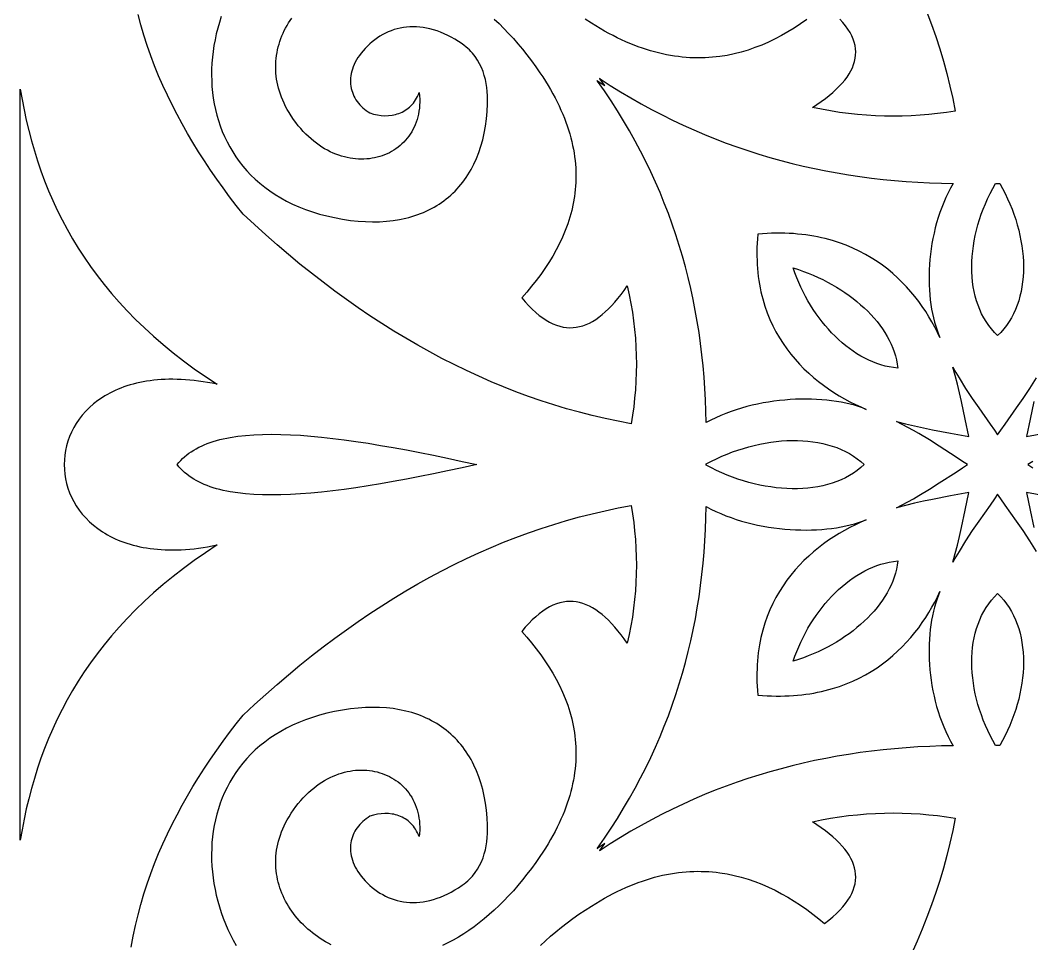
# Model space of a CAD drawing. Extents: x -375 to 375, y -1025 to 1025.
# Drawn here: x -275 to -212.9, y -839.1 to -782.4 of the extents above; entities that cross this region are included whole.
import ezdxf

# ---------------------------------------------------------------- set-up
doc = ezdxf.new("R2010")
doc.units = 0
doc.layers.add('LAYER_1', color=18, linetype='CONTINUOUS')

msp = doc.modelspace()

# ---------------------------------------------------------------- linework, layer by layer
at = {"layer": 'LAYER_1'}
for points in [[(-245.905, -782.329), (-245.605, -782.613), (-245.309, -782.907), (-245.017, -783.212), (-244.73, -783.527), (-244.446, -783.853), (-244.167, -784.189), (-243.893, -784.535), (-243.623, -784.89), (-243.358, -785.255), (-243.098, -785.628), (-242.924, -785.888), (-242.758, -786.146), (-242.6, -786.403), (-242.449, -786.659), (-242.306, -786.913), (-242.17, -787.166), (-242.041, -787.417), (-241.92, -787.666), (-241.806, -787.915), (-241.699, -788.161), (-241.599, -788.407), (-241.506, -788.651), (-241.419, -788.893), (-241.34, -789.134), (-241.267, -789.374), (-241.201, -789.612), (-241.142, -789.849), (-241.089, -790.084), (-241.042, -790.318), (-241.002, -790.55), (-240.967, -790.781), (-240.939, -791.011), (-240.917, -791.239), (-240.901, -791.466), (-240.891, -791.692), (-240.887, -791.916), (-240.888, -792.139), (-240.895, -792.36), (-240.908, -792.58), (-240.926, -792.799), (-240.949, -793.016), (-240.978, -793.232), (-241.051, -793.659), (-241.144, -794.081), (-241.257, -794.498), (-241.389, -794.91), (-241.54, -795.316), (-241.708, -795.716), (-241.892, -796.112), (-242.094, -796.502), (-242.311, -796.887), (-242.543, -797.267), (-242.789, -797.641), (-243.049, -798.011), (-243.322, -798.375), (-243.608, -798.734), (-243.906, -799.089), (-244.214, -799.438), (-243.997, -799.694), (-243.781, -799.931), (-243.566, -800.147), (-243.352, -800.344), (-243.139, -800.522), (-242.927, -800.68), (-242.716, -800.82), (-242.507, -800.94), (-242.298, -801.042), (-242.09, -801.125), (-241.883, -801.19), (-241.678, -801.238), (-241.473, -801.267), (-241.269, -801.279), (-241.066, -801.273), (-240.864, -801.25), (-240.663, -801.211), (-240.462, -801.154), (-240.263, -801.081), (-240.064, -800.991), (-239.866, -800.886), (-239.669, -800.764), (-239.473, -800.627), (-239.277, -800.474), (-239.083, -800.306), (-238.889, -800.122), (-238.696, -799.924), (-238.503, -799.711), (-238.311, -799.483), (-238.12, -799.241), (-237.93, -798.985), (-237.74, -798.715), (-237.619, -799.253), (-237.512, -799.789), (-237.421, -800.324), (-237.345, -800.857), (-237.283, -801.39), (-237.235, -801.921), (-237.201, -802.451), (-237.181, -802.98), (-237.175, -803.508), (-237.182, -804.034), (-237.203, -804.559), (-237.237, -805.083), (-237.283, -805.606), (-237.342, -806.128), (-237.414, -806.648), (-237.498, -807.167), (-238.299, -807.017), (-239.096, -806.85), (-239.889, -806.666), (-240.678, -806.465), (-241.463, -806.247), (-242.245, -806.012), (-243.023, -805.761), (-243.797, -805.494), (-244.567, -805.209), (-245.334, -804.909), (-246.097, -804.592), (-246.856, -804.259), (-247.612, -803.91), (-248.365, -803.544), (-249.113, -803.163), (-249.859, -802.765), (-250.6, -802.352), (-251.338, -801.923), (-252.073, -801.479), (-252.804, -801.019), (-253.532, -800.543), (-254.257, -800.052), (-254.978, -799.545), (-255.695, -799.024), (-256.41, -798.487), (-257.121, -797.935), (-257.829, -797.368), (-258.533, -796.786), (-259.235, -796.189), (-259.933, -795.577), (-260.627, -794.951), (-261.319, -794.31), (-261.737, -793.776), (-262.146, -793.237), (-262.547, -792.695), (-262.937, -792.149), (-263.318, -791.598), (-263.689, -791.042), (-264.049, -790.482), (-264.398, -789.917), (-264.735, -789.347), (-265.061, -788.771), (-265.375, -788.19), (-265.676, -787.603), (-265.965, -787.011), (-266.24, -786.413), (-266.502, -785.808), (-266.749, -785.198), (-266.983, -784.581), (-267.201, -783.957), (-267.404, -783.327), (-267.592, -782.689), (-267.764, -782.045)], [(-262.66, -782.185), (-262.773, -782.535), (-262.874, -782.889), (-262.964, -783.244), (-263.042, -783.602), (-263.108, -783.961), (-263.162, -784.32), (-263.204, -784.68), (-263.233, -785.041), (-263.251, -785.401), (-263.256, -785.76), (-263.248, -786.118), (-263.228, -786.475), (-263.194, -786.83), (-263.148, -787.182), (-263.089, -787.532), (-263.017, -787.878), (-262.932, -788.221), (-262.833, -788.56), (-262.721, -788.895), (-262.595, -789.224), (-262.456, -789.549), (-262.303, -789.867), (-262.136, -790.18), (-261.955, -790.486), (-261.76, -790.785), (-261.551, -791.077), (-261.327, -791.362), (-261.089, -791.638), (-260.836, -791.905), (-260.569, -792.164), (-260.287, -792.413), (-259.99, -792.652), (-259.678, -792.882), (-259.351, -793.1), (-259.008, -793.308), (-258.651, -793.504), (-258.278, -793.688), (-257.889, -793.86), (-257.485, -794.02), (-257.065, -794.166), (-256.629, -794.298), (-256.177, -794.417), (-255.709, -794.522), (-255.225, -794.611), (-254.725, -794.686), (-254.263, -794.736), (-253.812, -794.767), (-253.371, -794.779), (-252.941, -794.772), (-252.521, -794.745), (-252.113, -794.7), (-251.716, -794.636), (-251.331, -794.554), (-251.143, -794.506), (-250.958, -794.454), (-250.776, -794.397), (-250.598, -794.336), (-250.422, -794.27), (-250.249, -794.2), (-250.08, -794.125), (-249.914, -794.046), (-249.751, -793.962), (-249.592, -793.875), (-249.436, -793.782), (-249.283, -793.686), (-249.134, -793.585), (-248.988, -793.48), (-248.846, -793.371), (-248.707, -793.258), (-248.571, -793.14), (-248.439, -793.018), (-248.311, -792.892), (-248.187, -792.762), (-248.066, -792.628), (-247.949, -792.49), (-247.835, -792.348), (-247.726, -792.201), (-247.62, -792.051), (-247.518, -791.897), (-247.42, -791.738), (-247.326, -791.576), (-247.235, -791.41), (-247.149, -791.24), (-246.989, -790.888), (-246.845, -790.522), (-246.717, -790.139), (-246.607, -789.743), (-246.513, -789.331), (-246.437, -788.904), (-246.379, -788.464), (-246.338, -788.009), (-246.316, -787.54), (-246.312, -787.29), (-246.317, -787.038), (-246.332, -786.786), (-246.358, -786.533), (-246.396, -786.282), (-246.448, -786.033), (-246.513, -785.787), (-246.592, -785.545), (-246.688, -785.307), (-246.8, -785.076), (-246.929, -784.851), (-247.077, -784.634), (-247.243, -784.425), (-247.334, -784.324), (-247.43, -784.226), (-247.532, -784.13), (-247.639, -784.037), (-247.751, -783.946), (-247.869, -783.859), (-248.092, -783.709), (-248.315, -783.571), (-248.538, -783.445), (-248.759, -783.331), (-248.979, -783.229), (-249.198, -783.138), (-249.415, -783.058), (-249.631, -782.99), (-249.846, -782.933), (-250.058, -782.886), (-250.268, -782.851), (-250.476, -782.825), (-250.682, -782.811), (-250.885, -782.806), (-251.086, -782.811), (-251.284, -782.827), (-251.479, -782.852), (-251.671, -782.886), (-251.86, -782.93), (-252.045, -782.983), (-252.227, -783.046), (-252.405, -783.117), (-252.58, -783.197), (-252.75, -783.285), (-252.916, -783.382), (-253.078, -783.487), (-253.236, -783.6), (-253.389, -783.721), (-253.537, -783.85), (-253.681, -783.986), (-253.819, -784.13), (-253.953, -784.28), (-254.067, -784.42), (-254.172, -784.561), (-254.268, -784.701), (-254.353, -784.841), (-254.43, -784.982), (-254.498, -785.121), (-254.556, -785.26), (-254.606, -785.399), (-254.647, -785.536), (-254.679, -785.673), (-254.703, -785.808), (-254.719, -785.942), (-254.727, -786.075), (-254.727, -786.205), (-254.719, -786.334), (-254.703, -786.461), (-254.68, -786.586), (-254.649, -786.709), (-254.612, -786.829), (-254.567, -786.946), (-254.515, -787.061), (-254.457, -787.173), (-254.392, -787.281), (-254.32, -787.387), (-254.242, -787.488), (-254.158, -787.587), (-254.068, -787.681), (-253.972, -787.772), (-253.871, -787.859), (-253.763, -787.941), (-253.651, -788.019), (-253.533, -788.093), (-253.305, -788.163), (-253.076, -788.216), (-252.847, -788.249), (-252.62, -788.263), (-252.396, -788.258), (-252.176, -788.234), (-252.068, -788.214), (-251.962, -788.189), (-251.857, -788.159), (-251.755, -788.124), (-251.654, -788.084), (-251.555, -788.039), (-251.459, -787.988), (-251.366, -787.932), (-251.275, -787.871), (-251.187, -787.805), (-251.102, -787.734), (-251.021, -787.657), (-250.943, -787.574), (-250.868, -787.487), (-250.797, -787.393), (-250.73, -787.295), (-250.667, -787.19), (-250.608, -787.08), (-250.553, -786.965), (-250.503, -786.844), (-250.486, -787.045), (-250.476, -787.242), (-250.476, -787.435), (-250.483, -787.623), (-250.499, -787.808), (-250.523, -787.987), (-250.554, -788.163), (-250.593, -788.334), (-250.639, -788.5), (-250.692, -788.661), (-250.752, -788.818), (-250.819, -788.97), (-250.892, -789.117), (-250.971, -789.258), (-251.057, -789.395), (-251.148, -789.526), (-251.245, -789.652), (-251.348, -789.773), (-251.456, -789.888), (-251.568, -789.998), (-251.686, -790.102), (-251.809, -790.2), (-251.935, -790.293), (-252.067, -790.379), (-252.202, -790.46), (-252.341, -790.534), (-252.484, -790.603), (-252.63, -790.665), (-252.779, -790.721), (-252.932, -790.77), (-253.087, -790.814), (-253.245, -790.85), (-253.405, -790.88), (-253.568, -790.903), (-253.733, -790.919), (-253.9, -790.929), (-254.068, -790.931), (-254.238, -790.927), (-254.409, -790.915), (-254.581, -790.896), (-254.753, -790.87), (-254.927, -790.837), (-255.101, -790.796), (-255.275, -790.747), (-255.449, -790.691), (-255.623, -790.627), (-255.797, -790.555), (-255.97, -790.476), (-256.143, -790.388), (-256.314, -790.292), (-256.484, -790.189), (-256.653, -790.077), (-256.821, -789.957), (-256.986, -789.828), (-257.15, -789.691), (-257.311, -789.545), (-257.47, -789.391), (-257.627, -789.228), (-257.78, -789.057), (-257.931, -788.876), (-258.078, -788.686), (-258.223, -788.488), (-258.363, -788.28), (-258.5, -788.063), (-258.608, -787.877), (-258.708, -787.691), (-258.799, -787.504), (-258.883, -787.318), (-258.959, -787.131), (-259.028, -786.944), (-259.089, -786.758), (-259.143, -786.571), (-259.189, -786.386), (-259.227, -786.2), (-259.259, -786.015), (-259.284, -785.831), (-259.301, -785.647), (-259.312, -785.464), (-259.316, -785.282), (-259.313, -785.101), (-259.304, -784.921), (-259.288, -784.743), (-259.266, -784.565), (-259.237, -784.389), (-259.202, -784.215), (-259.161, -784.042), (-259.114, -783.87), (-259.061, -783.701), (-259.002, -783.533), (-258.938, -783.367), (-258.868, -783.203), (-258.792, -783.042), (-258.711, -782.882), (-258.624, -782.725), (-258.533, -782.57), (-258.436, -782.418), (-258.334, -782.268)], [(-226.723, -782.368), (-227.101, -782.632), (-227.484, -782.882), (-227.872, -783.12), (-228.266, -783.344), (-228.665, -783.553), (-229.07, -783.747), (-229.48, -783.925), (-229.896, -784.087), (-230.317, -784.232), (-230.743, -784.36), (-231.176, -784.469), (-231.613, -784.559), (-232.057, -784.629), (-232.281, -784.657), (-232.506, -784.679), (-232.733, -784.697), (-232.961, -784.709), (-233.19, -784.716), (-233.421, -784.717), (-233.654, -784.713), (-233.888, -784.703), (-234.123, -784.687), (-234.36, -784.666), (-234.598, -784.639), (-234.837, -784.606), (-235.079, -784.567), (-235.321, -784.522), (-235.565, -784.471), (-235.811, -784.414), (-236.058, -784.35), (-236.306, -784.28), (-236.556, -784.203), (-236.807, -784.12), (-237.06, -784.03), (-237.315, -783.934), (-237.571, -783.831), (-237.828, -783.721), (-238.087, -783.604), (-238.347, -783.48), (-238.609, -783.349), (-238.873, -783.21), (-239.138, -783.065), (-239.404, -782.912), (-239.672, -782.752), (-239.942, -782.584), (-240.329, -782.333)], [(-219.34, -781.911), (-219.063, -782.657), (-218.802, -783.407), (-218.559, -784.161), (-218.333, -784.918), (-218.125, -785.679), (-217.934, -786.444), (-217.761, -787.212), (-217.605, -787.984), (-218.143, -788.065), (-218.683, -788.134), (-219.224, -788.192), (-219.766, -788.237), (-220.309, -788.269), (-220.854, -788.289), (-221.399, -788.296), (-221.947, -788.29), (-222.495, -788.271), (-223.045, -788.239), (-223.596, -788.192), (-224.148, -788.133), (-224.702, -788.059), (-225.256, -787.971), (-225.813, -787.868), (-226.37, -787.751), (-226.09, -787.568), (-225.824, -787.384), (-225.573, -787.2), (-225.337, -787.015), (-225.116, -786.83), (-224.911, -786.643), (-224.721, -786.456), (-224.546, -786.269), (-224.388, -786.08), (-224.245, -785.891), (-224.119, -785.701), (-224.009, -785.51), (-223.917, -785.319), (-223.841, -785.126), (-223.782, -784.933), (-223.741, -784.739), (-223.717, -784.544), (-223.711, -784.349), (-223.724, -784.152), (-223.754, -783.954), (-223.803, -783.756), (-223.871, -783.557), (-223.957, -783.356), (-224.063, -783.155), (-224.188, -782.953), (-224.332, -782.75), (-224.496, -782.545), (-224.681, -782.34)], [(-212.624, -815.003), (-213.03, -814.353), (-213.438, -813.733), (-213.834, -813.153), (-214.531, -812.167), (-214.801, -811.786), (-214.999, -811.495), (-215.197, -811.786), (-215.467, -812.167), (-216.164, -813.153), (-216.559, -813.733), (-216.967, -814.353), (-217.371, -815.003), (-217.568, -815.334), (-217.757, -815.669), (-217.607, -815.144), (-217.468, -814.616), (-217.339, -814.084), (-217.217, -813.549), (-216.991, -812.473), (-216.775, -811.393), (-217.886, -811.596), (-218.997, -811.812), (-219.551, -811.928), (-220.103, -812.053), (-220.654, -812.187), (-221.202, -812.333), (-220.853, -812.152), (-220.507, -811.965), (-220.165, -811.773), (-219.83, -811.578), (-219.184, -811.187), (-218.58, -810.806), (-217.554, -810.134), (-217.157, -809.871), (-216.853, -809.678), (-217.157, -809.483), (-217.554, -809.22), (-218.58, -808.548), (-219.184, -808.168), (-219.83, -807.778), (-220.165, -807.584), (-220.507, -807.393), (-220.853, -807.207), (-221.202, -807.027), (-220.654, -807.17), (-220.103, -807.303), (-219.551, -807.426), (-218.997, -807.542), (-217.886, -807.756), (-216.775, -807.957), (-216.991, -806.88), (-217.217, -805.806), (-217.339, -805.272), (-217.468, -804.741), (-217.607, -804.213), (-217.757, -803.689), (-217.568, -804.022), (-217.371, -804.353), (-216.967, -805.002), (-216.559, -805.622), (-216.164, -806.201), (-215.467, -807.187), (-215.197, -807.569), (-214.999, -807.86), (-214.801, -807.569), (-214.531, -807.187), (-213.834, -806.201), (-213.438, -805.622), (-213.03, -805.002), (-212.624, -804.353)], [(-212.783, -805.806), (-213.011, -806.88), (-213.228, -807.957), (-212.114, -807.756)], [(-212.843, -809.483), (-213.149, -809.678), (-212.843, -809.871)], [(-212.114, -811.596), (-213.228, -811.393), (-213.011, -812.473), (-212.783, -813.549)], [(-268.181, -839.291), (-268.059, -838.624), (-267.92, -837.965), (-267.764, -837.313), (-267.592, -836.669), (-267.404, -836.031), (-267.201, -835.401), (-266.983, -834.777), (-266.749, -834.16), (-266.502, -833.549), (-266.24, -832.945), (-265.965, -832.347), (-265.676, -831.754), (-265.375, -831.168), (-265.061, -830.587), (-264.735, -830.011), (-264.398, -829.441), (-264.049, -828.876), (-263.689, -828.315), (-263.318, -827.76), (-262.937, -827.209), (-262.547, -826.662), (-262.146, -826.12), (-261.737, -825.582), (-261.319, -825.048), (-260.627, -824.407), (-259.933, -823.781), (-259.235, -823.169), (-258.533, -822.572), (-257.829, -821.99), (-257.121, -821.423), (-256.41, -820.871), (-255.695, -820.334), (-254.978, -819.813), (-254.257, -819.306), (-253.532, -818.815), (-252.804, -818.339), (-252.073, -817.879), (-251.338, -817.435), (-250.6, -817.006), (-249.859, -816.593), (-249.113, -816.195), (-248.365, -815.814), (-247.612, -815.449), (-246.856, -815.099), (-246.097, -814.766), (-245.334, -814.449), (-244.567, -814.149), (-243.797, -813.864), (-243.023, -813.597), (-242.245, -813.346), (-241.463, -813.111), (-240.678, -812.894), (-239.889, -812.693), (-239.096, -812.509), (-238.299, -812.342), (-237.498, -812.192), (-237.414, -812.71), (-237.342, -813.231), (-237.283, -813.752), (-237.237, -814.275), (-237.203, -814.798), (-237.182, -815.324), (-237.175, -815.85), (-237.181, -816.378), (-237.201, -816.906), (-237.235, -817.436), (-237.283, -817.968), (-237.345, -818.5), (-237.421, -819.034), (-237.512, -819.569), (-237.619, -820.105), (-237.74, -820.643), (-237.93, -820.373), (-238.12, -820.117), (-238.311, -819.875), (-238.503, -819.647), (-238.696, -819.434), (-238.889, -819.236), (-239.083, -819.052), (-239.277, -818.884), (-239.473, -818.731), (-239.669, -818.594), (-239.866, -818.472), (-240.064, -818.367), (-240.263, -818.277), (-240.462, -818.204), (-240.663, -818.148), (-240.864, -818.108), (-241.066, -818.085), (-241.269, -818.079), (-241.473, -818.091), (-241.678, -818.121), (-241.883, -818.168), (-242.09, -818.233), (-242.298, -818.316), (-242.507, -818.418), (-242.716, -818.539), (-242.927, -818.678), (-243.139, -818.836), (-243.352, -819.014), (-243.566, -819.211), (-243.781, -819.427), (-243.997, -819.664), (-244.214, -819.92), (-243.906, -820.27), (-243.608, -820.624), (-243.322, -820.983), (-243.049, -821.347), (-242.789, -821.717), (-242.543, -822.091), (-242.311, -822.471), (-242.094, -822.856), (-241.892, -823.246), (-241.708, -823.642), (-241.54, -824.043), (-241.389, -824.449), (-241.257, -824.86), (-241.144, -825.277), (-241.051, -825.699), (-240.978, -826.127), (-240.949, -826.342), (-240.926, -826.56), (-240.908, -826.778), (-240.895, -826.998), (-240.888, -827.22), (-240.887, -827.442), (-240.891, -827.666), (-240.901, -827.892), (-240.917, -828.119), (-240.939, -828.347), (-240.967, -828.577), (-241.002, -828.808), (-241.042, -829.04), (-241.089, -829.274), (-241.142, -829.51), (-241.201, -829.746), (-241.267, -829.984), (-241.34, -830.224), (-241.419, -830.465), (-241.506, -830.707), (-241.599, -830.951), (-241.699, -831.197), (-241.806, -831.443), (-241.92, -831.692), (-242.041, -831.941), (-242.17, -832.192), (-242.306, -832.445), (-242.449, -832.699), (-242.6, -832.954), (-242.758, -833.211), (-242.924, -833.47), (-243.098, -833.73), (-243.358, -834.103), (-243.623, -834.468), (-243.893, -834.823), (-244.167, -835.168), (-244.446, -835.504), (-244.73, -835.83), (-245.017, -836.146), (-245.309, -836.451), (-245.605, -836.745), (-245.905, -837.028), (-246.209, -837.3), (-246.516, -837.56), (-246.826, -837.809), (-247.14, -838.045), (-247.457, -838.269), (-247.777, -838.48), (-248.1, -838.679), (-248.425, -838.864), (-248.753, -839.036), (-249.083, -839.194)], [(-255.917, -839.147), (-256.09, -839.056), (-256.26, -838.96), (-256.427, -838.861), (-256.59, -838.757), (-256.749, -838.65), (-256.904, -838.538), (-257.056, -838.423), (-257.203, -838.305), (-257.346, -838.183), (-257.486, -838.057), (-257.62, -837.928), (-257.751, -837.796), (-257.877, -837.661), (-257.998, -837.522), (-258.115, -837.381), (-258.227, -837.237), (-258.334, -837.09), (-258.436, -836.94), (-258.533, -836.788), (-258.624, -836.633), (-258.711, -836.476), (-258.792, -836.316), (-258.868, -836.155), (-258.938, -835.991), (-259.002, -835.825), (-259.061, -835.657), (-259.114, -835.488), (-259.161, -835.316), (-259.202, -835.143), (-259.237, -834.969), (-259.266, -834.793), (-259.288, -834.615), (-259.304, -834.436), (-259.313, -834.257), (-259.316, -834.076), (-259.312, -833.894), (-259.301, -833.711), (-259.284, -833.527), (-259.259, -833.343), (-259.227, -833.158), (-259.189, -832.972), (-259.143, -832.786), (-259.089, -832.6), (-259.028, -832.414), (-258.959, -832.227), (-258.883, -832.04), (-258.799, -831.853), (-258.708, -831.667), (-258.608, -831.481), (-258.5, -831.295), (-258.363, -831.078), (-258.223, -830.87), (-258.078, -830.671), (-257.931, -830.482), (-257.78, -830.301), (-257.627, -830.13), (-257.47, -829.967), (-257.311, -829.812), (-257.15, -829.667), (-256.986, -829.53), (-256.821, -829.401), (-256.653, -829.281), (-256.484, -829.169), (-256.314, -829.065), (-256.143, -828.97), (-255.97, -828.882), (-255.797, -828.803), (-255.623, -828.731), (-255.449, -828.667), (-255.275, -828.611), (-255.101, -828.562), (-254.927, -828.521), (-254.753, -828.488), (-254.581, -828.462), (-254.409, -828.443), (-254.238, -828.431), (-254.068, -828.426), (-253.9, -828.429), (-253.733, -828.438), (-253.568, -828.455), (-253.405, -828.478), (-253.245, -828.508), (-253.087, -828.544), (-252.932, -828.587), (-252.779, -828.637), (-252.63, -828.693), (-252.484, -828.755), (-252.341, -828.824), (-252.202, -828.898), (-252.067, -828.979), (-251.935, -829.065), (-251.809, -829.158), (-251.686, -829.256), (-251.568, -829.36), (-251.456, -829.47), (-251.348, -829.585), (-251.245, -829.706), (-251.148, -829.832), (-251.057, -829.963), (-250.971, -830.1), (-250.892, -830.241), (-250.819, -830.388), (-250.752, -830.54), (-250.692, -830.697), (-250.639, -830.858), (-250.593, -831.024), (-250.554, -831.195), (-250.523, -831.371), (-250.499, -831.551), (-250.483, -831.735), (-250.476, -831.924), (-250.476, -832.116), (-250.486, -832.313), (-250.503, -832.514), (-250.553, -832.393), (-250.608, -832.278), (-250.667, -832.168), (-250.73, -832.064), (-250.797, -831.965), (-250.868, -831.872), (-250.943, -831.784), (-251.021, -831.702), (-251.102, -831.625), (-251.187, -831.553), (-251.275, -831.487), (-251.366, -831.426), (-251.459, -831.37), (-251.555, -831.32), (-251.654, -831.274), (-251.755, -831.234), (-251.857, -831.199), (-251.962, -831.169), (-252.068, -831.144), (-252.176, -831.125), (-252.396, -831.1), (-252.62, -831.095), (-252.847, -831.109), (-253.076, -831.143), (-253.305, -831.195), (-253.533, -831.266), (-253.651, -831.339), (-253.763, -831.417), (-253.871, -831.5), (-253.972, -831.586), (-254.068, -831.677), (-254.158, -831.771), (-254.242, -831.87), (-254.32, -831.972), (-254.392, -832.077), (-254.457, -832.186), (-254.515, -832.297), (-254.567, -832.412), (-254.612, -832.529), (-254.649, -832.649), (-254.68, -832.772), (-254.703, -832.897), (-254.719, -833.024), (-254.727, -833.153), (-254.727, -833.283), (-254.719, -833.416), (-254.703, -833.55), (-254.679, -833.685), (-254.647, -833.822), (-254.606, -833.959), (-254.556, -834.098), (-254.498, -834.237), (-254.43, -834.377), (-254.353, -834.517), (-254.268, -834.657), (-254.172, -834.797), (-254.067, -834.938), (-253.953, -835.078), (-253.819, -835.229), (-253.681, -835.372), (-253.537, -835.509), (-253.389, -835.637), (-253.236, -835.758), (-253.078, -835.872), (-252.916, -835.977), (-252.75, -836.073), (-252.58, -836.162), (-252.405, -836.242), (-252.227, -836.313), (-252.045, -836.375), (-251.86, -836.428), (-251.671, -836.472), (-251.479, -836.507), (-251.284, -836.532), (-251.086, -836.547), (-250.885, -836.552), (-250.682, -836.548), (-250.476, -836.533), (-250.268, -836.508), (-250.058, -836.472), (-249.846, -836.426), (-249.631, -836.368), (-249.415, -836.3), (-249.198, -836.221), (-248.979, -836.13), (-248.759, -836.027), (-248.538, -835.913), (-248.315, -835.787), (-248.092, -835.649), (-247.869, -835.499), (-247.751, -835.412), (-247.639, -835.322), (-247.532, -835.228), (-247.43, -835.133), (-247.334, -835.034), (-247.243, -834.933), (-247.077, -834.724), (-246.929, -834.507), (-246.8, -834.282), (-246.688, -834.051), (-246.592, -833.813), (-246.513, -833.571), (-246.448, -833.325), (-246.396, -833.076), (-246.358, -832.825), (-246.332, -832.573), (-246.317, -832.32), (-246.312, -832.068), (-246.316, -831.818), (-246.338, -831.349), (-246.379, -830.894), (-246.437, -830.454), (-246.513, -830.027), (-246.607, -829.616), (-246.717, -829.219), (-246.845, -828.837), (-246.989, -828.47), (-247.149, -828.118), (-247.235, -827.948), (-247.326, -827.782), (-247.42, -827.62), (-247.518, -827.462), (-247.62, -827.307), (-247.726, -827.157), (-247.835, -827.011), (-247.949, -826.868), (-248.066, -826.73), (-248.187, -826.596), (-248.311, -826.466), (-248.439, -826.34), (-248.571, -826.218), (-248.707, -826.101), (-248.846, -825.987), (-248.988, -825.878), (-249.134, -825.773), (-249.283, -825.672), (-249.436, -825.576), (-249.592, -825.484), (-249.751, -825.396), (-249.914, -825.312), (-250.08, -825.233), (-250.249, -825.158), (-250.422, -825.088), (-250.598, -825.022), (-250.776, -824.961), (-250.958, -824.904), (-251.143, -824.852), (-251.331, -824.804), (-251.716, -824.722), (-252.113, -824.658), (-252.521, -824.613), (-252.941, -824.587), (-253.371, -824.579), (-253.812, -824.591), (-254.263, -824.622), (-254.725, -824.672), (-255.225, -824.747), (-255.709, -824.837), (-256.177, -824.941), (-256.629, -825.06), (-257.065, -825.192), (-257.485, -825.339), (-257.889, -825.498), (-258.278, -825.67), (-258.651, -825.854), (-259.008, -826.05), (-259.351, -826.258), (-259.678, -826.476), (-259.99, -826.706), (-260.287, -826.945), (-260.569, -827.194), (-260.836, -827.453), (-261.089, -827.72), (-261.327, -827.996), (-261.551, -828.281), (-261.76, -828.572), (-261.955, -828.872), (-262.136, -829.178), (-262.303, -829.491), (-262.456, -829.809), (-262.595, -830.134), (-262.721, -830.463), (-262.833, -830.798), (-262.932, -831.137), (-263.017, -831.479), (-263.089, -831.826), (-263.148, -832.176), (-263.194, -832.528), (-263.228, -832.883), (-263.248, -833.24), (-263.256, -833.598), (-263.251, -833.957), (-263.233, -834.317), (-263.204, -834.678), (-263.162, -835.038), (-263.108, -835.397), (-263.042, -835.756), (-262.964, -836.114), (-262.874, -836.469), (-262.773, -836.823), (-262.66, -837.173), (-262.535, -837.521), (-262.399, -837.865), (-262.252, -838.206), (-262.094, -838.542), (-261.925, -838.874), (-261.745, -839.2)], [(-243.069, -839.191), (-242.764, -838.906), (-242.448, -838.624), (-242.12, -838.347), (-241.782, -838.074), (-241.434, -837.805), (-241.075, -837.54), (-240.707, -837.28), (-240.329, -837.025), (-239.942, -836.774), (-239.672, -836.607), (-239.404, -836.446), (-239.138, -836.294), (-238.873, -836.148), (-238.609, -836.01), (-238.347, -835.879), (-238.087, -835.755), (-237.828, -835.638), (-237.571, -835.528), (-237.315, -835.424), (-237.06, -835.328), (-236.807, -835.238), (-236.556, -835.155), (-236.306, -835.079), (-236.058, -835.008), (-235.811, -834.945), (-235.565, -834.887), (-235.321, -834.836), (-235.079, -834.791), (-234.837, -834.752), (-234.598, -834.719), (-234.36, -834.692), (-234.123, -834.671), (-233.888, -834.655), (-233.654, -834.645), (-233.421, -834.641), (-233.19, -834.643), (-232.961, -834.649), (-232.733, -834.661), (-232.506, -834.679), (-232.281, -834.701), (-232.057, -834.729), (-231.613, -834.8), (-231.176, -834.89), (-230.743, -834.999), (-230.317, -835.126), (-229.896, -835.271), (-229.48, -835.433), (-229.07, -835.611), (-228.665, -835.805), (-228.266, -836.014), (-227.872, -836.238), (-227.484, -836.476), (-227.101, -836.727), (-226.723, -836.99), (-226.35, -837.266), (-225.983, -837.552), (-225.621, -837.85), (-225.355, -837.641), (-225.109, -837.432), (-224.885, -837.225), (-224.681, -837.018), (-224.496, -836.813), (-224.332, -836.609), (-224.188, -836.405), (-224.063, -836.203), (-223.957, -836.002), (-223.871, -835.802), (-223.803, -835.602), (-223.754, -835.404), (-223.724, -835.206), (-223.711, -835.009), (-223.717, -834.814), (-223.741, -834.619), (-223.782, -834.425), (-223.841, -834.232), (-223.917, -834.039), (-224.009, -833.848), (-224.119, -833.657), (-224.245, -833.467), (-224.388, -833.278), (-224.546, -833.089), (-224.721, -832.902), (-224.911, -832.715), (-225.116, -832.528), (-225.337, -832.343), (-225.573, -832.158), (-225.824, -831.973), (-226.09, -831.79), (-226.37, -831.607), (-225.813, -831.49), (-225.256, -831.387), (-224.702, -831.299), (-224.148, -831.226), (-223.596, -831.166), (-223.045, -831.12), (-222.495, -831.087), (-221.947, -831.068), (-221.399, -831.062), (-220.854, -831.069), (-220.309, -831.089), (-219.766, -831.121), (-219.224, -831.166), (-218.683, -831.223), (-218.143, -831.293), (-217.605, -831.374), (-217.761, -832.146), (-217.934, -832.914), (-218.125, -833.679), (-218.333, -834.44), (-218.559, -835.197), (-218.802, -835.951), (-219.063, -836.701), (-219.34, -837.447), (-219.635, -838.19), (-219.947, -838.929), (-220.275, -839.665)]]:
    msp.add_lwpolyline(points, dxfattribs=at)
for points in [[(-239.409, -785.998), (-238.783, -786.404), (-238.153, -786.795), (-237.52, -787.172), (-236.884, -787.535), (-236.244, -787.884), (-235.601, -788.219), (-234.954, -788.54), (-234.303, -788.847), (-233.65, -789.141), (-232.993, -789.421), (-232.332, -789.688), (-231.668, -789.941), (-231.001, -790.182), (-230.331, -790.409), (-229.657, -790.624), (-228.98, -790.826), (-228.3, -791.016), (-227.617, -791.193), (-226.93, -791.357), (-226.24, -791.509), (-225.547, -791.65), (-224.851, -791.778), (-224.152, -791.894), (-223.45, -791.999), (-222.745, -792.092), (-222.037, -792.173), (-221.325, -792.243), (-220.611, -792.302), (-219.894, -792.35), (-219.174, -792.387), (-218.45, -792.413), (-217.724, -792.428), (-217.886, -792.71), (-218.037, -792.998), (-218.179, -793.293), (-218.311, -793.593), (-218.434, -793.897), (-218.547, -794.206), (-218.651, -794.518), (-218.745, -794.833), (-218.831, -795.151), (-218.907, -795.471), (-218.975, -795.792), (-219.034, -796.114), (-219.084, -796.437), (-219.126, -796.759), (-219.159, -797.08), (-219.184, -797.4), (-219.201, -797.718), (-219.209, -798.034), (-219.21, -798.347), (-219.203, -798.656), (-219.188, -798.961), (-219.165, -799.261), (-219.135, -799.557), (-219.097, -799.846), (-219.052, -800.129), (-219, -800.405), (-218.941, -800.674), (-218.874, -800.935), (-218.801, -801.187), (-218.721, -801.43), (-218.634, -801.664), (-218.541, -801.887), (-218.693, -801.565), (-218.857, -801.243), (-219.032, -800.923), (-219.218, -800.604), (-219.416, -800.289), (-219.626, -799.976), (-219.848, -799.668), (-220.081, -799.365), (-220.327, -799.068), (-220.586, -798.777), (-220.857, -798.493), (-221.14, -798.217), (-221.437, -797.95), (-221.746, -797.693), (-222.069, -797.445), (-222.405, -797.209), (-222.755, -796.985), (-223.118, -796.773), (-223.495, -796.574), (-223.886, -796.389), (-224.291, -796.219), (-224.71, -796.064), (-225.144, -795.926), (-225.593, -795.805), (-225.822, -795.751), (-226.056, -795.701), (-226.293, -795.656), (-226.534, -795.616), (-226.779, -795.58), (-227.027, -795.55), (-227.279, -795.525), (-227.535, -795.504), (-227.795, -795.489), (-228.059, -795.479), (-228.327, -795.474), (-228.598, -795.475), (-228.874, -795.482), (-229.153, -795.494), (-229.437, -795.512), (-229.724, -795.536), (-229.747, -795.812), (-229.763, -796.085), (-229.774, -796.355), (-229.779, -796.62), (-229.778, -796.881), (-229.772, -797.139), (-229.759, -797.393), (-229.742, -797.643), (-229.719, -797.89), (-229.691, -798.133), (-229.658, -798.372), (-229.619, -798.607), (-229.576, -798.839), (-229.528, -799.067), (-229.475, -799.292), (-229.418, -799.513), (-229.289, -799.945), (-229.143, -800.362), (-228.98, -800.765), (-228.801, -801.155), (-228.607, -801.531), (-228.398, -801.893), (-228.176, -802.242), (-227.941, -802.578), (-227.694, -802.901), (-227.435, -803.211), (-227.167, -803.509), (-226.888, -803.794), (-226.6, -804.066), (-226.304, -804.326), (-226.001, -804.574), (-225.691, -804.81), (-225.376, -805.035), (-225.055, -805.247), (-224.729, -805.448), (-224.401, -805.638), (-224.069, -805.817), (-223.736, -805.984), (-223.401, -806.141), (-223.066, -806.287), (-223.298, -806.198), (-223.542, -806.116), (-223.795, -806.04), (-224.057, -805.971), (-224.329, -805.909), (-224.609, -805.853), (-224.896, -805.804), (-225.191, -805.762), (-225.492, -805.727), (-225.798, -805.699), (-226.111, -805.679), (-226.428, -805.666), (-226.749, -805.66), (-227.074, -805.662), (-227.402, -805.672), (-227.733, -805.689), (-228.065, -805.714), (-228.399, -805.747), (-228.733, -805.788), (-229.068, -805.837), (-229.402, -805.895), (-229.736, -805.961), (-230.068, -806.035), (-230.397, -806.118), (-230.724, -806.209), (-231.048, -806.31), (-231.368, -806.419), (-231.683, -806.537), (-231.994, -806.664), (-232.299, -806.8), (-232.598, -806.945), (-232.89, -807.1), (-232.905, -806.398), (-232.931, -805.699), (-232.968, -805.003), (-233.017, -804.31), (-233.078, -803.619), (-233.15, -802.932), (-233.234, -802.247), (-233.33, -801.566), (-233.438, -800.887), (-233.558, -800.211), (-233.691, -799.538), (-233.836, -798.869), (-233.994, -798.202), (-234.164, -797.539), (-234.348, -796.878), (-234.544, -796.221), (-234.753, -795.566), (-234.976, -794.915), (-235.212, -794.267), (-235.462, -793.623), (-235.725, -792.981), (-236.002, -792.343), (-236.293, -791.708), (-236.598, -791.076), (-236.917, -790.447), (-237.251, -789.822), (-237.598, -789.2), (-237.961, -788.582), (-238.338, -787.966), (-238.73, -787.355), (-239.136, -786.746), (-239.558, -786.141), (-239.592, -786.109), (-239.572, -786.123), (-239.586, -786.104), (-239.553, -786.135), (-239.121, -786.42), (-239.416, -786.004), (-239.449, -785.971), (-239.429, -785.985), (-239.442, -785.965)], [(-274.889, -787.27), (-274.765, -787.908), (-274.628, -788.543), (-274.477, -789.173), (-274.312, -789.799), (-274.133, -790.421), (-273.939, -791.039), (-273.729, -791.653), (-273.504, -792.261), (-273.262, -792.865), (-273.004, -793.465), (-272.728, -794.059), (-272.435, -794.649), (-272.124, -795.233), (-271.794, -795.812), (-271.445, -796.386), (-271.077, -796.954), (-270.689, -797.517), (-270.281, -798.074), (-269.852, -798.625), (-269.402, -799.171), (-268.93, -799.71), (-268.436, -800.243), (-267.919, -800.77), (-267.38, -801.291), (-266.817, -801.805), (-266.23, -802.312), (-265.618, -802.813), (-264.982, -803.306), (-264.321, -803.793), (-263.634, -804.273), (-262.921, -804.746), (-263.212, -804.688), (-263.498, -804.636), (-263.779, -804.591), (-264.057, -804.552), (-264.329, -804.519), (-264.597, -804.493), (-264.86, -804.471), (-265.119, -804.456), (-265.373, -804.446), (-265.623, -804.442), (-265.868, -804.444), (-266.108, -804.45), (-266.344, -804.462), (-266.575, -804.48), (-266.802, -804.502), (-267.024, -804.529), (-267.242, -804.561), (-267.455, -804.598), (-267.663, -804.639), (-267.867, -804.685), (-268.066, -804.736), (-268.261, -804.79), (-268.451, -804.849), (-268.636, -804.913), (-268.817, -804.98), (-268.993, -805.051), (-269.165, -805.126), (-269.332, -805.205), (-269.495, -805.287), (-269.653, -805.373), (-269.806, -805.462), (-269.955, -805.555), (-270.239, -805.75), (-270.504, -805.957), (-270.752, -806.176), (-270.981, -806.405), (-271.191, -806.643), (-271.384, -806.891), (-271.558, -807.147), (-271.713, -807.41), (-271.851, -807.679), (-271.97, -807.954), (-272.071, -808.234), (-272.153, -808.518), (-272.217, -808.805), (-272.263, -809.095), (-272.29, -809.386), (-272.299, -809.679), (-272.299, -809.679), (-272.299, -809.68), (-272.29, -809.972), (-272.263, -810.263), (-272.217, -810.553), (-272.153, -810.84), (-272.071, -811.124), (-271.97, -811.404), (-271.851, -811.679), (-271.713, -811.949), (-271.558, -812.212), (-271.384, -812.467), (-271.191, -812.715), (-270.981, -812.954), (-270.752, -813.183), (-270.504, -813.401), (-270.239, -813.608), (-269.955, -813.803), (-269.806, -813.896), (-269.653, -813.985), (-269.495, -814.071), (-269.332, -814.154), (-269.165, -814.232), (-268.993, -814.307), (-268.817, -814.378), (-268.636, -814.446), (-268.451, -814.509), (-268.261, -814.568), (-268.066, -814.623), (-267.867, -814.673), (-267.663, -814.719), (-267.455, -814.76), (-267.242, -814.797), (-267.024, -814.829), (-266.802, -814.856), (-266.575, -814.879), (-266.344, -814.896), (-266.108, -814.908), (-265.868, -814.915), (-265.623, -814.916), (-265.373, -814.912), (-265.119, -814.902), (-264.86, -814.887), (-264.597, -814.866), (-264.329, -814.839), (-264.057, -814.806), (-263.779, -814.767), (-263.498, -814.722), (-263.212, -814.67), (-262.921, -814.613), (-263.634, -815.085), (-264.321, -815.565), (-264.982, -816.052), (-265.618, -816.546), (-266.23, -817.046), (-266.817, -817.554), (-267.38, -818.068), (-267.919, -818.588), (-268.436, -819.115), (-268.93, -819.648), (-269.402, -820.187), (-269.852, -820.732), (-270.281, -821.283), (-270.689, -821.84), (-271.077, -822.403), (-271.446, -822.971), (-271.794, -823.545), (-272.124, -824.124), (-272.435, -824.708), (-272.729, -825.298), (-273.004, -825.892), (-273.262, -826.491), (-273.504, -827.096), (-273.729, -827.704), (-273.939, -828.318), (-274.133, -828.935), (-274.312, -829.557), (-274.477, -830.184), (-274.628, -830.814), (-274.765, -831.448), (-274.889, -832.086), (-275, -832.728), (-275, -786.628)], [(-214.696, -792.736), (-214.536, -793.046), (-214.386, -793.358), (-214.247, -793.675), (-214.117, -793.994), (-213.999, -794.315), (-213.89, -794.638), (-213.793, -794.962), (-213.707, -795.287), (-213.631, -795.612), (-213.567, -795.937), (-213.514, -796.261), (-213.472, -796.583), (-213.442, -796.904), (-213.423, -797.222), (-213.416, -797.537), (-213.421, -797.849), (-213.438, -798.157), (-213.467, -798.46), (-213.508, -798.759), (-213.562, -799.052), (-213.628, -799.339), (-213.706, -799.619), (-213.798, -799.892), (-213.902, -800.158), (-214.019, -800.415), (-214.149, -800.664), (-214.292, -800.903), (-214.448, -801.133), (-214.618, -801.353), (-214.802, -801.562), (-214.999, -801.76), (-215.196, -801.562), (-215.38, -801.353), (-215.55, -801.133), (-215.707, -800.903), (-215.85, -800.664), (-215.981, -800.415), (-216.098, -800.158), (-216.202, -799.892), (-216.294, -799.619), (-216.373, -799.339), (-216.439, -799.052), (-216.493, -798.759), (-216.534, -798.46), (-216.563, -798.157), (-216.58, -797.849), (-216.585, -797.537), (-216.579, -797.222), (-216.56, -796.904), (-216.53, -796.583), (-216.488, -796.261), (-216.435, -795.937), (-216.371, -795.612), (-216.295, -795.287), (-216.208, -794.962), (-216.111, -794.638), (-216.003, -794.315), (-215.884, -793.994), (-215.754, -793.675), (-215.614, -793.358), (-215.464, -793.046), (-215.303, -792.736), (-215.133, -792.432), (-214.867, -792.432)], [(-227.234, -797.711), (-226.926, -797.819), (-226.622, -797.934), (-226.322, -798.058), (-226.027, -798.189), (-225.737, -798.327), (-225.452, -798.472), (-225.173, -798.624), (-224.9, -798.783), (-224.633, -798.948), (-224.374, -799.12), (-224.121, -799.297), (-223.876, -799.48), (-223.639, -799.669), (-223.41, -799.863), (-223.19, -800.062), (-222.979, -800.266), (-222.777, -800.474), (-222.585, -800.687), (-222.403, -800.904), (-222.231, -801.125), (-222.07, -801.35), (-221.921, -801.579), (-221.782, -801.81), (-221.656, -802.045), (-221.542, -802.283), (-221.44, -802.523), (-221.352, -802.766), (-221.277, -803.011), (-221.215, -803.258), (-221.168, -803.507), (-221.134, -803.757), (-221.394, -803.728), (-221.653, -803.684), (-221.91, -803.627), (-222.164, -803.557), (-222.417, -803.474), (-222.667, -803.378), (-222.914, -803.27), (-223.159, -803.15), (-223.4, -803.018), (-223.638, -802.876), (-223.872, -802.722), (-224.103, -802.558), (-224.329, -802.384), (-224.551, -802.2), (-224.769, -802.006), (-224.981, -801.803), (-225.189, -801.592), (-225.392, -801.372), (-225.589, -801.145), (-225.78, -800.909), (-225.965, -800.666), (-226.145, -800.417), (-226.317, -800.16), (-226.483, -799.897), (-226.643, -799.629), (-226.795, -799.355), (-226.94, -799.075), (-227.077, -798.791), (-227.207, -798.502), (-227.328, -798.209), (-227.441, -797.912), (-227.546, -797.611)], [(-259.011, -807.823), (-258.416, -807.844), (-257.799, -807.879), (-257.161, -807.928), (-256.501, -807.991), (-255.82, -808.067), (-255.118, -808.156), (-254.394, -808.257), (-253.65, -808.37), (-252.886, -808.496), (-252.101, -808.633), (-251.296, -808.781), (-250.472, -808.94), (-249.628, -809.109), (-248.764, -809.289), (-247.881, -809.478), (-246.979, -809.678), (-246.979, -809.678), (-246.979, -809.679), (-246.979, -809.679), (-246.981, -809.679), (-246.979, -809.68), (-246.979, -809.68), (-246.979, -809.68), (-246.979, -809.68), (-247.881, -809.879), (-248.764, -810.069), (-249.628, -810.249), (-250.472, -810.418), (-251.296, -810.577), (-252.101, -810.725), (-252.886, -810.862), (-253.65, -810.987), (-254.394, -811.101), (-255.118, -811.202), (-255.82, -811.291), (-256.501, -811.367), (-257.161, -811.43), (-257.799, -811.479), (-258.416, -811.514), (-259.011, -811.535), (-259.583, -811.542), (-260.133, -811.534), (-260.66, -811.511), (-261.165, -811.472), (-261.646, -811.417), (-262.105, -811.347), (-262.325, -811.305), (-262.539, -811.26), (-262.748, -811.21), (-262.95, -811.156), (-263.147, -811.097), (-263.338, -811.035), (-263.522, -810.968), (-263.7, -810.896), (-263.873, -810.82), (-264.039, -810.74), (-264.199, -810.655), (-264.353, -810.565), (-264.501, -810.471), (-264.642, -810.373), (-264.778, -810.269), (-264.907, -810.161), (-265.029, -810.048), (-265.146, -809.93), (-265.256, -809.808), (-265.359, -809.68), (-265.36, -809.68), (-265.359, -809.68), (-265.36, -809.679), (-265.359, -809.679), (-265.36, -809.678), (-265.359, -809.678), (-265.256, -809.55), (-265.146, -809.428), (-265.029, -809.31), (-264.907, -809.197), (-264.778, -809.089), (-264.642, -808.985), (-264.501, -808.887), (-264.353, -808.792), (-264.199, -808.703), (-264.039, -808.618), (-263.873, -808.538), (-263.7, -808.462), (-263.522, -808.39), (-263.338, -808.323), (-263.147, -808.261), (-262.95, -808.202), (-262.748, -808.148), (-262.539, -808.098), (-262.325, -808.053), (-262.105, -808.011), (-261.646, -807.941), (-261.165, -807.886), (-260.66, -807.847), (-260.133, -807.824), (-259.583, -807.816)], [(-227.283, -808.199), (-226.963, -808.212), (-226.647, -808.237), (-226.336, -808.274), (-226.031, -808.323), (-225.732, -808.383), (-225.44, -808.456), (-225.155, -808.541), (-224.877, -808.638), (-224.608, -808.748), (-224.347, -808.871), (-224.096, -809.006), (-223.855, -809.154), (-223.624, -809.315), (-223.404, -809.49), (-223.195, -809.677), (-223.404, -809.865), (-223.624, -810.039), (-223.855, -810.2), (-224.096, -810.349), (-224.347, -810.484), (-224.608, -810.607), (-224.877, -810.717), (-225.155, -810.814), (-225.44, -810.899), (-225.732, -810.972), (-226.031, -811.033), (-226.336, -811.082), (-226.647, -811.118), (-226.963, -811.143), (-227.283, -811.157), (-227.607, -811.158), (-227.934, -811.149), (-228.265, -811.128), (-228.597, -811.096), (-228.932, -811.052), (-229.267, -810.998), (-229.603, -810.933), (-229.94, -810.858), (-230.276, -810.771), (-230.611, -810.675), (-230.945, -810.568), (-231.276, -810.45), (-231.606, -810.323), (-231.932, -810.186), (-232.254, -810.039), (-232.572, -809.882), (-232.886, -809.715), (-232.886, -809.64), (-232.572, -809.473), (-232.254, -809.317), (-231.932, -809.17), (-231.606, -809.032), (-231.276, -808.905), (-230.945, -808.788), (-230.611, -808.681), (-230.276, -808.584), (-229.94, -808.498), (-229.603, -808.423), (-229.267, -808.358), (-228.932, -808.304), (-228.597, -808.26), (-228.265, -808.228), (-227.934, -808.207), (-227.607, -808.197)], [(-232.597, -812.408), (-232.299, -812.553), (-231.994, -812.69), (-231.683, -812.817), (-231.368, -812.935), (-231.048, -813.044), (-230.724, -813.144), (-230.397, -813.235), (-230.068, -813.318), (-229.736, -813.393), (-229.402, -813.459), (-229.068, -813.516), (-228.733, -813.565), (-228.399, -813.607), (-228.065, -813.64), (-227.733, -813.665), (-227.402, -813.682), (-227.074, -813.692), (-226.749, -813.694), (-226.428, -813.688), (-226.111, -813.675), (-225.798, -813.655), (-225.492, -813.627), (-225.191, -813.592), (-224.896, -813.55), (-224.609, -813.501), (-224.329, -813.446), (-224.057, -813.383), (-223.795, -813.314), (-223.542, -813.238), (-223.298, -813.156), (-223.066, -813.067), (-223.401, -813.214), (-223.736, -813.37), (-224.069, -813.538), (-224.401, -813.717), (-224.729, -813.907), (-225.055, -814.108), (-225.376, -814.321), (-225.691, -814.545), (-226.001, -814.781), (-226.304, -815.03), (-226.6, -815.29), (-226.888, -815.562), (-227.167, -815.847), (-227.435, -816.145), (-227.694, -816.455), (-227.941, -816.778), (-228.176, -817.114), (-228.398, -817.463), (-228.607, -817.826), (-228.801, -818.202), (-228.98, -818.591), (-229.143, -818.995), (-229.289, -819.412), (-229.418, -819.844), (-229.475, -820.065), (-229.528, -820.29), (-229.576, -820.518), (-229.619, -820.75), (-229.658, -820.985), (-229.691, -821.225), (-229.719, -821.468), (-229.742, -821.714), (-229.759, -821.964), (-229.772, -822.218), (-229.778, -822.476), (-229.779, -822.738), (-229.774, -823.003), (-229.763, -823.272), (-229.747, -823.545), (-229.724, -823.822), (-229.437, -823.846), (-229.153, -823.864), (-228.874, -823.876), (-228.598, -823.882), (-228.327, -823.883), (-228.059, -823.878), (-227.795, -823.868), (-227.535, -823.853), (-227.279, -823.832), (-227.027, -823.807), (-226.779, -823.776), (-226.534, -823.741), (-226.293, -823.701), (-226.056, -823.656), (-225.822, -823.606), (-225.593, -823.552), (-225.144, -823.43), (-224.71, -823.292), (-224.291, -823.137), (-223.886, -822.967), (-223.495, -822.782), (-223.118, -822.583), (-222.755, -822.371), (-222.405, -822.146), (-222.069, -821.91), (-221.746, -821.663), (-221.437, -821.405), (-221.14, -821.138), (-220.857, -820.863), (-220.586, -820.579), (-220.327, -820.288), (-220.081, -819.991), (-219.848, -819.688), (-219.626, -819.379), (-219.416, -819.067), (-219.218, -818.752), (-219.032, -818.433), (-218.857, -818.113), (-218.693, -817.791), (-218.541, -817.469), (-218.634, -817.692), (-218.721, -817.926), (-218.801, -818.169), (-218.874, -818.421), (-218.941, -818.682), (-219, -818.951), (-219.053, -819.227), (-219.098, -819.51), (-219.135, -819.799), (-219.165, -820.094), (-219.188, -820.394), (-219.203, -820.699), (-219.21, -821.009), (-219.21, -821.321), (-219.201, -821.637), (-219.184, -821.955), (-219.159, -822.275), (-219.126, -822.596), (-219.084, -822.919), (-219.034, -823.241), (-218.975, -823.563), (-218.907, -823.885), (-218.83, -824.205), (-218.745, -824.523), (-218.65, -824.838), (-218.546, -825.15), (-218.433, -825.459), (-218.31, -825.764), (-218.178, -826.064), (-218.036, -826.358), (-217.884, -826.647), (-217.723, -826.93), (-218.449, -826.945), (-219.172, -826.971), (-219.892, -827.007), (-220.61, -827.055), (-221.324, -827.114), (-222.035, -827.184), (-222.744, -827.266), (-223.449, -827.359), (-224.151, -827.464), (-224.85, -827.58), (-225.546, -827.708), (-226.239, -827.848), (-226.929, -828.001), (-227.616, -828.165), (-228.299, -828.342), (-228.979, -828.532), (-229.656, -828.734), (-230.33, -828.949), (-231, -829.176), (-231.668, -829.417), (-232.331, -829.67), (-232.992, -829.937), (-233.649, -830.217), (-234.303, -830.511), (-234.953, -830.818), (-235.6, -831.139), (-236.244, -831.474), (-236.884, -831.823), (-237.52, -832.186), (-238.153, -832.563), (-238.783, -832.955), (-239.409, -833.36), (-239.442, -833.393), (-239.429, -833.373), (-239.449, -833.387), (-239.416, -833.354), (-239.121, -832.938), (-239.553, -833.223), (-239.586, -833.254), (-239.572, -833.236), (-239.592, -833.249), (-239.558, -833.216), (-239.136, -832.611), (-238.729, -832.003), (-238.337, -831.391), (-237.96, -830.776), (-237.598, -830.157), (-237.25, -829.535), (-236.917, -828.91), (-236.597, -828.281), (-236.292, -827.649), (-236.001, -827.014), (-235.724, -826.376), (-235.461, -825.734), (-235.211, -825.089), (-234.975, -824.441), (-234.753, -823.79), (-234.543, -823.135), (-234.347, -822.478), (-234.163, -821.817), (-233.993, -821.153), (-233.835, -820.486), (-233.69, -819.817), (-233.557, -819.144), (-233.437, -818.468), (-233.329, -817.789), (-233.233, -817.107), (-233.149, -816.422), (-233.077, -815.735), (-233.017, -815.044), (-232.968, -814.351), (-232.93, -813.654), (-232.904, -812.955), (-232.889, -812.253)], [(-221.168, -815.845), (-221.215, -816.094), (-221.277, -816.341), (-221.352, -816.586), (-221.44, -816.829), (-221.542, -817.07), (-221.656, -817.308), (-221.782, -817.543), (-221.921, -817.775), (-222.07, -818.003), (-222.231, -818.228), (-222.403, -818.449), (-222.585, -818.667), (-222.777, -818.88), (-222.979, -819.089), (-223.19, -819.293), (-223.41, -819.492), (-223.639, -819.686), (-223.876, -819.875), (-224.121, -820.058), (-224.374, -820.235), (-224.633, -820.407), (-224.9, -820.572), (-225.173, -820.731), (-225.452, -820.884), (-225.737, -821.029), (-226.027, -821.168), (-226.322, -821.299), (-226.622, -821.422), (-226.926, -821.538), (-227.234, -821.646), (-227.546, -821.746), (-227.441, -821.446), (-227.328, -821.149), (-227.207, -820.856), (-227.077, -820.567), (-226.94, -820.282), (-226.795, -820.003), (-226.643, -819.728), (-226.483, -819.459), (-226.317, -819.197), (-226.145, -818.94), (-225.965, -818.69), (-225.78, -818.447), (-225.589, -818.212), (-225.392, -817.984), (-225.189, -817.764), (-224.981, -817.552), (-224.769, -817.349), (-224.551, -817.156), (-224.329, -816.971), (-224.103, -816.797), (-223.872, -816.633), (-223.638, -816.479), (-223.4, -816.336), (-223.159, -816.204), (-222.914, -816.084), (-222.667, -815.975), (-222.417, -815.879), (-222.164, -815.796), (-221.91, -815.725), (-221.653, -815.668), (-221.394, -815.624), (-221.134, -815.594)], [(-214.801, -817.792), (-214.618, -818.002), (-214.448, -818.222), (-214.291, -818.452), (-214.148, -818.692), (-214.018, -818.941), (-213.901, -819.198), (-213.797, -819.464), (-213.706, -819.737), (-213.627, -820.018), (-213.561, -820.305), (-213.508, -820.598), (-213.467, -820.896), (-213.438, -821.2), (-213.421, -821.508), (-213.416, -821.82), (-213.423, -822.135), (-213.442, -822.454), (-213.472, -822.774), (-213.514, -823.097), (-213.567, -823.421), (-213.632, -823.746), (-213.707, -824.071), (-213.794, -824.396), (-213.892, -824.72), (-214, -825.043), (-214.119, -825.364), (-214.248, -825.683), (-214.388, -825.999), (-214.539, -826.312), (-214.699, -826.621), (-214.87, -826.926), (-215.128, -826.926), (-215.299, -826.621), (-215.46, -826.312), (-215.611, -825.999), (-215.751, -825.683), (-215.881, -825.364), (-216, -825.043), (-216.109, -824.72), (-216.207, -824.396), (-216.294, -824.071), (-216.37, -823.746), (-216.434, -823.421), (-216.487, -823.097), (-216.529, -822.774), (-216.56, -822.454), (-216.579, -822.135), (-216.585, -821.82), (-216.581, -821.508), (-216.564, -821.2), (-216.535, -820.896), (-216.493, -820.598), (-216.44, -820.305), (-216.373, -820.018), (-216.295, -819.737), (-216.203, -819.464), (-216.099, -819.198), (-215.981, -818.941), (-215.851, -818.692), (-215.707, -818.452), (-215.551, -818.222), (-215.38, -818.002), (-215.196, -817.792), (-214.999, -817.594)]]:
    msp.add_lwpolyline(points, close=True, dxfattribs=at)

doc.saveas('drawing.dxf')
